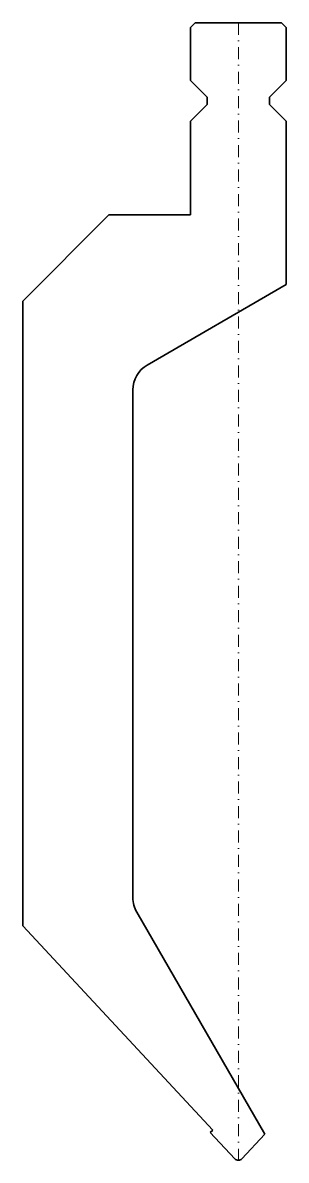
# Model space of a CAD drawing. Header units: millimetres. Extents: x -45 to 10, y 0 to 237.
import ezdxf

# ---------------------------------------------------------------- set-up
doc = ezdxf.new("R2010")
doc.units = ezdxf.units.MM
doc.header["$LTSCALE"] = 5
doc.linetypes.add('AUSGEZOGEN', pattern=[0])
doc.linetypes.add('DASHDOT', pattern=[1, 0.5, -0.25, 0, -0.25])
doc.layers.add('2', color=7, linetype='Continuous')

msp = doc.modelspace()

# ---------------------------------------------------------------- linework, layer by layer
at = {"layer": '2', "color": 7, "linetype": 'AUSGEZOGEN', "lineweight": 35}
for p, q in [((-9, 237), (-10, 236)), ((9, 237), (-9, 237)), ((10, 236), (9, 237)), ((-10, 236), (-10, 225)), ((10, 225), (10, 236)), ((-10, 225), (-6.5, 221.5)), ((6.5, 221.5), (10, 225)), ((-6.5, 221.5), (-6.5, 220)), ((6.5, 220), (6.5, 221.5)), ((-6.5, 220), (-10, 216.5)), ((10, 216.5), (6.5, 220)), ((-10, 216.5), (-10, 197)), ((10, 182.43), (10, 216.5)), ((-27, 197), (-45, 179)), ((-10, 197), (-27, 197)), ((-19, 165.68), (10, 182.43)), ((-45, 179), (-45, 48.82)), ((-22, 54.69), (-22, 160.49)), ((5.51, 5.44), (-21.2, 51.69)), ((-45, 48.82), (-5.33, 6.28)), ((-5.33, 6.28), (-5.85, 5.8)), ((-5.85, 5.8), (-0.73, 0.32)), ((0.73, 0.32), (5.51, 5.44))]:
    msp.add_line(p, q, dxfattribs=at)
at = {"layer": '2', "color": 7, "linetype": 'DASHDOT', "lineweight": 18}
msp.add_line((0, 237), (0, 0), dxfattribs=at)
at = {"layer": '2', "color": 7, "linetype": 'AUSGEZOGEN', "lineweight": 35}
for centre, radius, start, end in [((-16, 160.49), 6, 120, 180), ((-16, 54.69), 6, 180, 210), ((0, 1), 1, 223, 317)]:
    msp.add_arc(centre, radius, start, end, dxfattribs=at)

doc.saveas('drawing.dxf')
